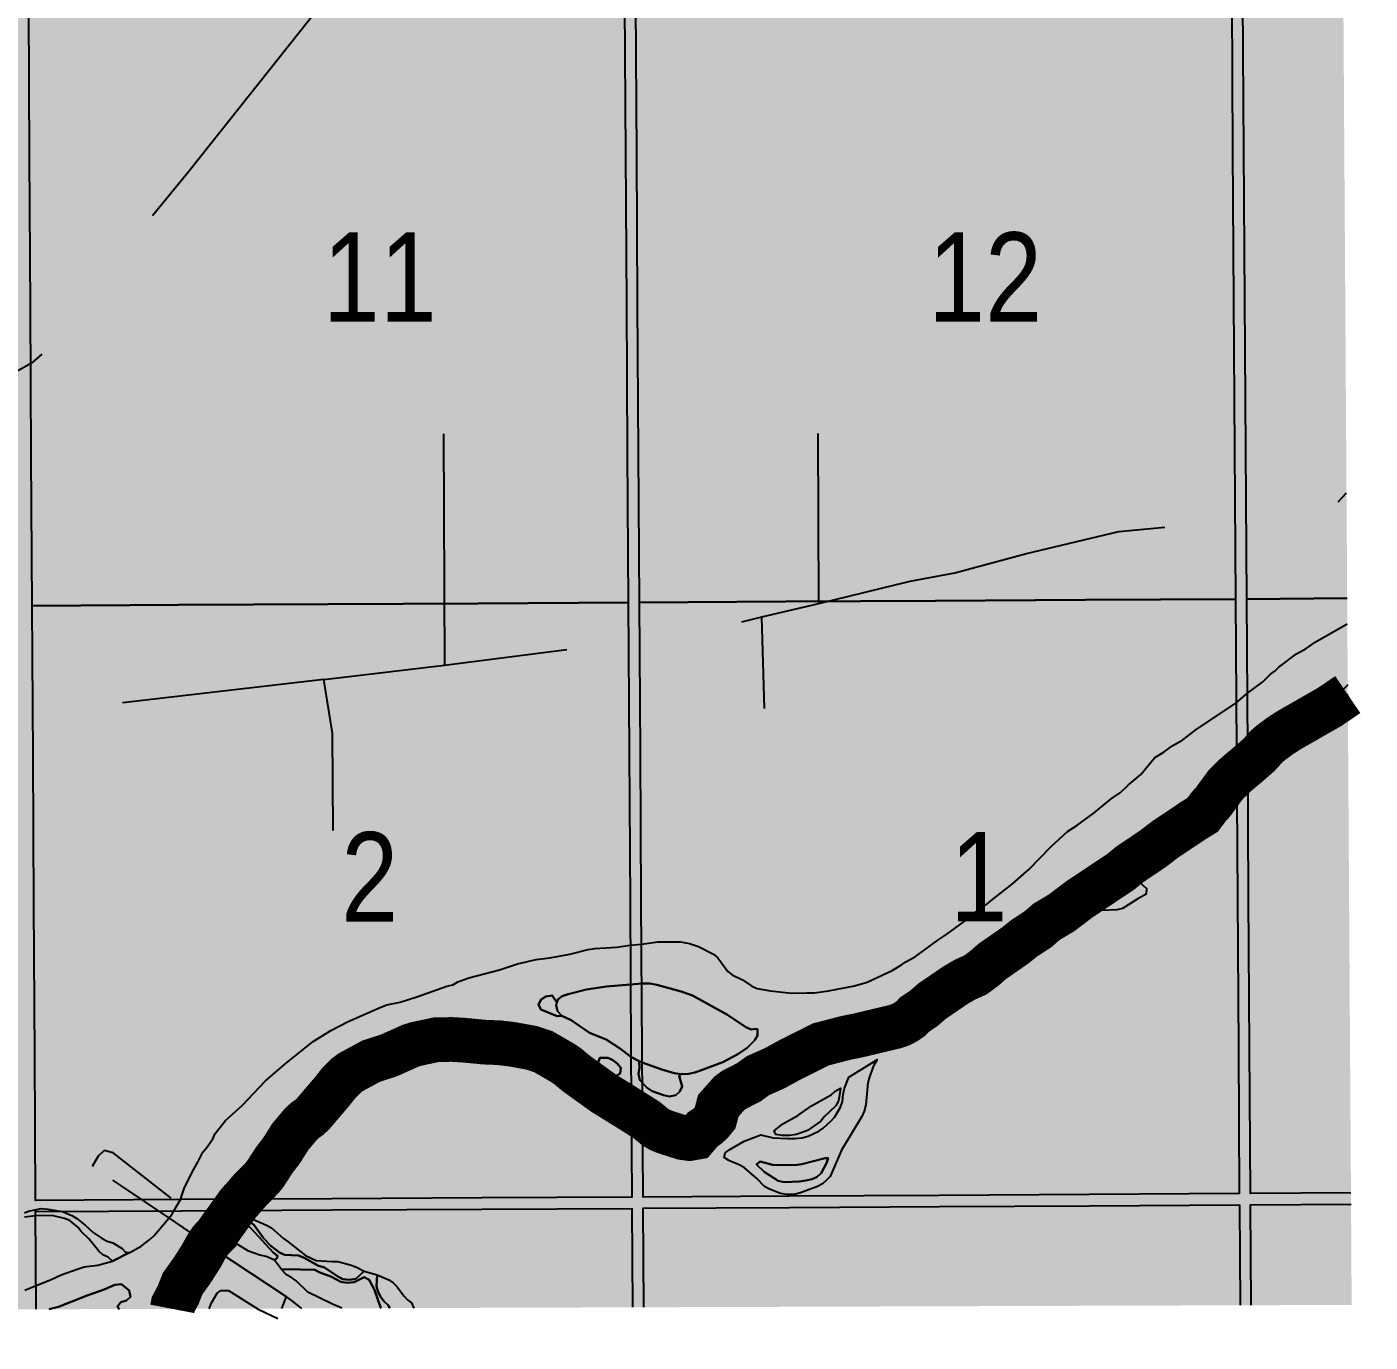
# Model space of a CAD drawing. Extents: x 507565 to 531726, y 6009554 to 6022365.
# Drawn here: x 523805.2 to 523925.5, y 6014808 to 6014925.7 of the extents above; entities that cross this region are included whole.
import ezdxf

# ---------------------------------------------------------------- set-up
doc = ezdxf.new("R2010")
doc.units = 0
doc.header["$LTSCALE"] = 5
doc.linetypes.add('BORDER', pattern=[44.45, 12.7, -6.35, 12.7, -6.35, 0, -6.35])
doc.linetypes.add('DASHED2', pattern=[9.525, 6.35, -3.175])
doc.layers.add('AS-BOUNDARY', color=44, linetype='BORDER', lineweight=60)
for name, color, linetype in [('Quarters', 8, 'Continuous'), ('RoadSeg', 57, 'DASHED2'), ('T-WATER', 160, 'Continuous')]:
    doc.layers.add(name, color=color, linetype=linetype)
doc.layers.add('ROUTE-MAP-BACKGROUND-H', color=7, linetype='Continuous', true_color=0xf0ebff)
doc.styles.add('120', font='ARIALN.TTF', dxfattribs={"height": 13})

msp = doc.modelspace()

# ---------------------------------------------------------------- hatches: boundary and pattern name
at = {"layer": 'ROUTE-MAP-BACKGROUND-H'}
h = msp.add_hatch(color=256, dxfattribs=at)
h.dxf.hatch_style = 1
h.paths.add_polyline_path([(523871.081, 6016124.178), (523873.071, 6015800.356), (523917.515, 6015800.58), (523923.823, 6014811.294), (522926.315, 6014807.962), (522925.895, 6015778.478), (522873.584, 6015778.442), (522873.69, 6016121.495)])

# ---------------------------------------------------------------- linework, layer by layer
at = {"layer": 'AS-BOUNDARY', "const_width": 4, "flags": 128}
for points in [[(523818.256, 6014810.942), (523818.332, 6014811.337), (523818.799, 6014812.216), (523819.18, 6014813.19), (523819.705, 6014813.923), (523820.043, 6014814.396), (523820.058, 6014814.419), (523820.823, 6014815.616), (523820.845, 6014815.65), (523820.988, 6014815.916), (523821.326, 6014816.531), (523821.7, 6014817.088), (523822.298, 6014817.688), (523822.389, 6014817.905), (523823.837, 6014819.915), (523824.192, 6014820.408), (523824.52, 6014820.759), (523824.92, 6014821.22), (523825.09, 6014821.42), (523825.191, 6014821.539), (523826.283, 6014822.647), (523826.586, 6014823.025), (523827.408, 6014824.292), (523828.021, 6014825.082), (523828.822, 6014826.349), (523829.772, 6014827.482), (523830.141, 6014827.826), (523830.543, 6014828.101), (523830.909, 6014828.461), (523832.484, 6014830.305), (523832.489, 6014830.311), (523833.145, 6014831.135), (523833.826, 6014831.826), (523834.224, 6014832.121), (523836.054, 6014833.114), (523837.663, 6014833.635), (523839.577, 6014834.493), (523840.096, 6014834.656), (523841.866, 6014835.031), (523843.253, 6014835.06), (523844.303, 6014835.001), (523846.176, 6014834.821), (523846.562, 6014834.806), (523847.46, 6014834.77), (523847.471, 6014834.77), (523848.661, 6014834.63), (523850.443, 6014834.307), (523851.495, 6014833.952), (523853.217, 6014832.952), (523853.641, 6014832.665), (523854.403, 6014832.026), (523856.822, 6014830.282), (523859.343, 6014828.719), (523860.351, 6014828.08), (523860.697, 6014827.861), (523861.457, 6014827.238), (523861.901, 6014826.969), (523862.392, 6014826.768), (523863.944, 6014826.27), (523864.549, 6014826.188), (523865.118, 6014826.288), (523865.739, 6014827.012), (523866.165, 6014827.3), (523866.526, 6014827.632), (523866.844, 6014828.024), (523867.13, 6014829.124), (523868.124, 6014830.246), (523868.53, 6014830.543), (523869.879, 6014831.237), (523870.679, 6014831.82), (523872.144, 6014832.466), (523873.475, 6014833.194), (523876.327, 6014834.622), (523878.508, 6014835.19), (523879.676, 6014835.424), (523882.974, 6014836.214), (523883.303, 6014836.331), (523883.495, 6014836.4), (523883.958, 6014836.644), (523884.369, 6014836.937), (523884.715, 6014837.296), (523885.53, 6014837.846), (523885.909, 6014838.177), (523886.261, 6014838.485), (523886.802, 6014838.855), (523888.328, 6014839.899), (523888.394, 6014839.937), (523889.2, 6014840.411), (523890.142, 6014840.831), (523890.944, 6014841.426), (523891.661, 6014842.052), (523893.712, 6014843.481), (523894.503, 6014844.113), (523895.734, 6014844.918), (523896.509, 6014845.592), (523897.852, 6014846.394), (523899.476, 6014847.619), (523899.477, 6014847.62), (523903.168, 6014850.082), (523903.953, 6014850.727), (523904.102, 6014850.828), (523906.005, 6014852.111), (523907.19, 6014853.012), (523909.688, 6014854.681), (523910.469, 6014855.156), (523911.065, 6014855.95), (523911.193, 6014856.084), (523911.395, 6014856.296), (523912.558, 6014857.887), (523913.525, 6014858.826), (523914.524, 6014859.659), (523915.504, 6014860.513), (523916.179, 6014861.255), (523916.551, 6014861.588), (523917.33, 6014862.169), (523918.177, 6014862.726), (523921.857, 6014864.836), (523923.475, 6014865.931)], [(523923.475, 6014865.931), (523921.857, 6014864.836), (523918.177, 6014862.726), (523917.33, 6014862.169), (523916.551, 6014861.588), (523916.179, 6014861.255), (523915.504, 6014860.513), (523914.524, 6014859.659), (523913.525, 6014858.826), (523912.558, 6014857.887), (523911.395, 6014856.296), (523911.193, 6014856.084), (523911.065, 6014855.95), (523910.469, 6014855.156), (523909.688, 6014854.681), (523907.19, 6014853.012), (523906.005, 6014852.111), (523904.102, 6014850.828), (523903.953, 6014850.727), (523903.168, 6014850.082), (523899.477, 6014847.62), (523899.476, 6014847.619), (523897.852, 6014846.394), (523896.509, 6014845.592), (523895.734, 6014844.918), (523894.503, 6014844.113), (523893.712, 6014843.481), (523891.661, 6014842.052), (523890.944, 6014841.426), (523890.142, 6014840.831), (523889.2, 6014840.411), (523888.394, 6014839.937), (523888.328, 6014839.899), (523886.802, 6014838.855), (523886.261, 6014838.485), (523885.909, 6014838.177), (523885.53, 6014837.846), (523884.715, 6014837.296), (523884.369, 6014836.937), (523883.958, 6014836.644), (523883.495, 6014836.4), (523883.303, 6014836.331), (523882.974, 6014836.214), (523879.676, 6014835.424), (523878.508, 6014835.19), (523876.327, 6014834.622), (523873.475, 6014833.194), (523872.144, 6014832.466), (523870.679, 6014831.82), (523869.879, 6014831.237), (523868.53, 6014830.543), (523868.124, 6014830.246), (523867.13, 6014829.124), (523866.844, 6014828.024), (523866.526, 6014827.632), (523866.165, 6014827.3), (523865.739, 6014827.012), (523865.118, 6014826.288), (523864.549, 6014826.188), (523863.944, 6014826.27), (523862.392, 6014826.768), (523861.901, 6014826.969), (523861.457, 6014827.238), (523860.697, 6014827.861), (523860.351, 6014828.08), (523859.343, 6014828.719), (523856.822, 6014830.282), (523854.403, 6014832.026), (523853.641, 6014832.665), (523853.217, 6014832.952), (523851.495, 6014833.952), (523850.443, 6014834.307), (523848.661, 6014834.63), (523847.471, 6014834.77), (523847.46, 6014834.77), (523846.562, 6014834.806), (523846.176, 6014834.821), (523844.303, 6014835.001), (523843.253, 6014835.06), (523841.866, 6014835.031), (523840.096, 6014834.656), (523839.577, 6014834.493), (523837.663, 6014833.635), (523836.054, 6014833.114), (523834.224, 6014832.121), (523833.826, 6014831.826), (523833.145, 6014831.135), (523832.489, 6014830.311), (523832.484, 6014830.305), (523830.909, 6014828.461), (523830.543, 6014828.101), (523830.141, 6014827.826), (523829.772, 6014827.482), (523828.822, 6014826.349), (523828.021, 6014825.082), (523827.408, 6014824.292), (523826.586, 6014823.025), (523826.283, 6014822.647), (523825.191, 6014821.539), (523825.09, 6014821.42), (523824.92, 6014821.22), (523824.52, 6014820.759), (523824.192, 6014820.408), (523823.837, 6014819.915), (523822.389, 6014817.905), (523822.298, 6014817.688), (523821.7, 6014817.088), (523821.326, 6014816.531), (523820.988, 6014815.916), (523820.845, 6014815.65), (523820.823, 6014815.616), (523820.058, 6014814.419), (523820.043, 6014814.396), (523819.705, 6014813.923), (523819.18, 6014813.19), (523818.799, 6014812.216), (523818.332, 6014811.337), (523818.256, 6014810.942)]]:
    msp.add_lwpolyline(points, dxfattribs=at)
at = {"layer": 'Quarters'}
for points in [[(523913.34, 6014887.868), (523913.425, 6014874.48), (523900.003, 6014874.404), (523886.582, 6014874.329), (523873.16, 6014874.253), (523860.073, 6014874.179), (523859.993, 6014887.568), (523859.912, 6014900.957), (523859.832, 6014914.346), (523859.751, 6014927.735), (523872.833, 6014927.808), (523886.25, 6014927.883), (523899.667, 6014927.959), (523913.084, 6014928.034), (523913.169, 6014914.645), (523913.254, 6014901.257), (523913.34, 6014887.868)], [(523858.988, 6014887.562), (523859.069, 6014874.173), (523845.647, 6014874.103), (523832.226, 6014874.032), (523818.804, 6014873.957), (523805.718, 6014873.883), (523805.642, 6014887.272), (523805.567, 6014900.661), (523805.491, 6014914.05), (523805.415, 6014927.438), (523818.496, 6014927.511), (523831.913, 6014927.586), (523845.33, 6014927.658), (523858.747, 6014927.729), (523858.827, 6014914.34), (523858.908, 6014900.951), (523858.988, 6014887.562)], [(523859.311, 6014834), (523859.39, 6014820.943), (523845.967, 6014820.873), (523832.537, 6014820.802), (523819.113, 6014820.728), (523806.02, 6014820.656), (523805.946, 6014833.711), (523805.87, 6014847.102), (523805.794, 6014860.493), (523805.718, 6014873.883), (523818.804, 6014873.957), (523832.226, 6014874.032), (523845.647, 6014874.103), (523859.069, 6014874.173), (523859.15, 6014860.782), (523859.23, 6014847.391), (523859.311, 6014834)], [(523913.682, 6014834.31), (523913.765, 6014821.256), (523900.338, 6014821.178), (523886.912, 6014821.101), (523873.486, 6014821.024), (523860.394, 6014820.949), (523860.315, 6014834.005), (523860.235, 6014847.397), (523860.154, 6014860.788), (523860.073, 6014874.179), (523873.16, 6014874.253), (523886.582, 6014874.329), (523900.003, 6014874.404), (523913.425, 6014874.48), (523913.51, 6014861.09), (523913.596, 6014847.7), (523913.682, 6014834.31)]]:
    msp.add_lwpolyline(points, close=True, dxfattribs=at)
for points in [[(523923.42, 6014874.552), (523914.429, 6014874.487), (523914.344, 6014887.876), (523914.259, 6014901.264), (523914.173, 6014914.653), (523914.088, 6014928.041), (523923.078, 6014928.106)], [(523923.759, 6014821.328), (523914.769, 6014821.263), (523914.686, 6014834.318), (523914.6, 6014847.708), (523914.515, 6014861.097), (523914.429, 6014874.487), (523923.42, 6014874.552)], [(523806.075, 6014810.901), (523806.026, 6014819.651), (523819.117, 6014819.724), (523832.543, 6014819.798), (523845.969, 6014819.868), (523859.396, 6014819.939), (523859.449, 6014811.079)], [(523860.453, 6014811.083), (523860.4, 6014819.945), (523873.492, 6014820.02), (523886.918, 6014820.097), (523900.345, 6014820.174), (523913.771, 6014820.251), (523913.829, 6014811.261)], [(523914.833, 6014811.264), (523914.776, 6014820.258), (523923.766, 6014820.323)]]:
    msp.add_lwpolyline(points, dxfattribs=at)
at = {"layer": 'RoadSeg'}
msp.add_line((523831.838, 6014867.289), (523842.627, 6014868.554), dxfattribs=at)
at = {"layer": 'RoadSeg', "flags": 128}
for points in [[(523873.929, 6014948.675), (523870.666, 6014946.177), (523869.7, 6014945.678), (523869.034, 6014945.644), (523866.337, 6014947.11), (523865.338, 6014947.976), (523862.507, 6014951.006), (523861.375, 6014951.539), (523860.576, 6014951.605), (523858.345, 6014950.972), (523847.156, 6014946.277), (523846.656, 6014945.977), (523845.224, 6014944.412), (523835.034, 6014932.025), (523819.75, 6014912.777), (523812.69, 6014904.185), (523806.962, 6014896.759), (523805.664, 6014895.594), (523804.498, 6014894.961), (523798.904, 6014893.53), (523794.275, 6014891.798), (523789.979, 6014890.399), (523786.982, 6014889.7), (523785.75, 6014889.766), (523784.385, 6014890.299), (523783.385, 6014890.899), (523783.229, 6014891.678), (523783.041, 6014895.434), (523782.81, 6014896.81), (523782.853, 6014904.452), (523782.686, 6014904.852), (523782.11, 6014905.299), (523785.409, 6014934.89), (523788.412, 6014961.82), (523788.503, 6014962.579), (523788.611, 6014963.418), (523788.692, 6014964.032), (523788.802, 6014964.703), (523788.949, 6014965.621), (523789.135, 6014966.601), (523789.34, 6014967.564), (523789.56, 6014968.538), (523789.808, 6014969.535), (523790.089, 6014970.507), (523790.39, 6014971.59), (523790.693, 6014972.588), (523791.065, 6014973.685), (523791.477, 6014974.847), (523791.735, 6014975.542), (523791.97, 6014976.155), (523792.555, 6014977.632), (523793.009, 6014978.737), (523793.357, 6014979.461), (523793.811, 6014980.419), (523794.214, 6014981.229), (523794.64, 6014982.029), (523795.064, 6014982.84), (523795.508, 6014983.601), (523795.938, 6014984.315), (523796.297, 6014984.902), (523796.612, 6014985.402), (523796.907, 6014985.869), (523799.283, 6014989.591), (523805.352, 6014998.836), (523810.983, 6015007.472), (523816.45, 6015015.763), (523816.987, 6015016.617), (523817.278, 6015017.118), (523817.537, 6015017.574), (523817.857, 6015018.145), (523818.148, 6015018.674), (523818.412, 6015019.188), (523818.687, 6015019.712), (523818.966, 6015020.284), (523819.226, 6015020.835), (523819.463, 6015021.364), (523819.721, 6015021.931), (523819.961, 6015022.531), (523820.19, 6015023.09), (523820.417, 6015023.668), (523820.65, 6015024.317), (523820.836, 6015024.904), (523821.017, 6015025.517), (523821.191, 6015026.141), (523821.359, 6015026.76), (523821.5, 6015027.293), (523821.644, 6015027.854), (523821.782, 6015028.42), (523821.904, 6015028.945), (523822.027, 6015029.502), (523822.142, 6015030.071), (523822.234, 6015030.582), (523822.335, 6015031.182), (523822.429, 6015031.836), (523822.512, 6015032.492), (523822.583, 6015033.134), (523822.643, 6015033.762), (523822.695, 6015034.414), (523822.733, 6015035.05), (523822.762, 6015035.665), (523822.784, 6015036.304), (523822.793, 6015036.938), (523822.789, 6015037.583), (523822.776, 6015038.222), (523822.753, 6015038.855), (523822.717, 6015039.5), (523822.668, 6015040.15), (523822.608, 6015040.787), (523822.54, 6015041.438), (523822.454, 6015042.104), (523822.353, 6015042.758), (523822.245, 6015043.4), (523822.121, 6015044.054), (523821.992, 6015044.71), (523821.867, 6015045.309), (523821.721, 6015045.966), (523821.547, 6015046.661), (523821.374, 6015047.308), (523821.203, 6015047.927), (523821.016, 6015048.574), (523820.813, 6015049.257), (523819.756, 6015052.959), (523818.909, 6015055.91), (523818.336, 6015057.93), (523817.768, 6015059.801), (523812.521, 6015077.826), (523811.761, 6015080.486), (523788.447, 6015078.579), (523787.715, 6015078.379), (523787.382, 6015077.98), (523787.282, 6015075.649)], [(523832.67, 6014853.769), (523832.603, 6014862.493), (523831.838, 6014867.289), (523808.028, 6014864.525), (523796.686, 6014862.998), (523795.855, 6014862.531), (523795.054, 6014862.019), (523794.258, 6014860.645), (523793.883, 6014858.512), (523793.589, 6014857.901), (523793.086, 6014857.29), (523790.396, 6014856.166), (523788.027, 6014862.163), (523785.074, 6014869.779), (523784.654, 6014870.816), (523784.373, 6014871.545), (523784.167, 6014872.096), (523783.928, 6014872.769), (523783.651, 6014873.612), (523783.476, 6014874.171), (523783.246, 6014874.958), (523783.026, 6014875.742), (523782.744, 6014876.779), (523782.523, 6014877.64), (523782.42, 6014878.079), (523782.32, 6014878.554), (523782.179, 6014879.24), (523782.057, 6014879.864), (523781.939, 6014880.489), (523781.865, 6014880.894), (523781.825, 6014881.114), (523781.714, 6014881.716), (523781.599, 6014882.393), (523781.504, 6014883.011), (523781.411, 6014883.639), (523781.327, 6014884.228), (523781.238, 6014884.881), (523781.164, 6014885.497), (523781.097, 6014886.101), (523781.033, 6014886.729), (523780.985, 6014887.332), (523780.947, 6014887.923), (523780.916, 6014888.541), (523780.887, 6014889.154), (523780.862, 6014889.786), (523780.853, 6014890.42), (523780.851, 6014891.048), (523780.856, 6014891.68), (523780.869, 6014892.328), (523780.892, 6014892.92), (523780.927, 6014893.585), (523780.965, 6014894.194), (523781.009, 6014894.789), (523781.056, 6014895.395), (523781.107, 6014896.047), (523781.165, 6014896.692), (523781.229, 6014897.364), (523782.11, 6014905.299)], [(523842.527, 6014889.267), (523842.627, 6014868.554), (523862.607, 6014871.118), (523866.004, 6014871.684), (523871.032, 6014872.883)], [(523871.265, 6014864.691), (523871.032, 6014872.883), (523876.127, 6014874.082), (523876.06, 6014889.3)], [(523876.127, 6014874.082), (523884.319, 6014876.08), (523888.315, 6014876.846), (523894.708, 6014878.577), (523902.967, 6014880.542), (523916.087, 6014881.741), (523921.182, 6014882.307), (523921.782, 6014882.54), (523922.614, 6014883.173), (523923.36, 6014883.994)], [(523776.456, 6014850.811), (523777.129, 6014849.823), (523777.445, 6014849.623), (523777.81, 6014849.592), (523778.51, 6014849.679), (523778.973, 6014849.649), (523779.735, 6014849.233), (523782.216, 6014847.743), (523789.646, 6014842.78), (523791.078, 6014841.448), (523794.608, 6014837.318), (523795.673, 6014836.486), (523796.406, 6014836.053), (523797.259, 6014835.75), (523798.157, 6014835.753), (523798.762, 6014835.993), (523799.694, 6014834.432), (523800.213, 6014833.648), (523800.893, 6014832.686), (523801.558, 6014831.857), (523802.165, 6014831.161), (523802.774, 6014830.492), (523803.775, 6014829.464), (523804.574, 6014828.709), (523804.996, 6014828.334), (523805.365, 6014828.007), (523805.781, 6014827.646), (523806.176, 6014827.296), (523806.594, 6014826.947), (523807.041, 6014826.6), (523807.385, 6014826.33), (523807.779, 6014826.028), (523808.137, 6014825.753), (523808.541, 6014825.441), (523808.94, 6014825.153), (523809.4, 6014824.833), (523809.793, 6014824.562), (523810.263, 6014824.232), (523810.797, 6014823.867), (523811.076, 6014823.684), (523813.723, 6014821.921), (523817.986, 6014819.046), (523821.554, 6014816.609), (523822.047, 6014816.273), (523828.441, 6014812.044), (523828.042, 6014810.974)], [(523818.165, 6014820.845), (523812.968, 6014824.904), (523812.173, 6014825.112), (523811.613, 6014824.611), (523811.076, 6014823.684)], [(523821.552, 6014810.953), (523821.781, 6014811.478), (523822.28, 6014812.343), (523822.613, 6014812.576), (523823.279, 6014812.576), (523825.943, 6014810.911), (523827.708, 6014810.079)], [(523829.866, 6014810.981), (523828.874, 6014811.744), (523828.441, 6014812.044)]]:
    msp.add_lwpolyline(points, dxfattribs=at)
at = {"layer": 'T-WATER'}
for points in [[(523805.063, 6014812.629), (523806.065, 6014813.032), (523807.36, 6014813.546), (523808.302, 6014813.998), (523809.844, 6014814.531), (523810.365, 6014814.69), (523811.596, 6014814.853), (523812.901, 6014815.216), (523814.441, 6014815.975), (523814.45, 6014815.975), (523815.459, 6014816.561), (523816.257, 6014817.152), (523816.64, 6014817.495), (523817.807, 6014818.87), (523818.212, 6014819.402), (523818.401, 6014819.72), (523818.999, 6014820.728), (523819.325, 6014821.712), (523820.077, 6014823.248), (523820.584, 6014824.136), (523821, 6014824.977), (523821.332, 6014825.361), (523821.894, 6014826.177), (523822.099, 6014826.64), (523823.015, 6014827.812), (523824.513, 6014829.162), (523826.589, 6014831.358), (523828.484, 6014832.965), (523830.866, 6014834.875), (523832.453, 6014835.869), (523834.011, 6014836.674), (523836.921, 6014837.964), (523837.458, 6014838.164), (523838.644, 6014838.388), (523840.246, 6014838.891), (523842.821, 6014839.818), (523843.366, 6014839.95), (523843.81, 6014840.212), (523844.811, 6014840.591), (523847.556, 6014841.305), (523849.162, 6014841.815), (523850.829, 6014842.216), (523852.051, 6014842.366), (523853.839, 6014842.681), (523855.483, 6014843.106), (523856.094, 6014843.204), (523858.053, 6014843.334), (523859.254, 6014843.492), (523860.259, 6014843.583), (523861.717, 6014843.788), (523862.392, 6014843.804), (523863.762, 6014843.801), (523864.542, 6014843.665), (523865.359, 6014843.39), (523866.713, 6014842.683), (523867.095, 6014842.356), (523867.973, 6014841.158), (523868.381, 6014840.852), (523869.286, 6014840.386), (523870.129, 6014839.828), (523870.598, 6014839.627), (523871.801, 6014839.415), (523873.68, 6014839.217), (523875.038, 6014839.224), (523875.744, 6014839.245), (523876.982, 6014839.407), (523879.324, 6014839.856), (523880.444, 6014840.177), (523882.697, 6014841.237), (523883.539, 6014841.728), (523883.906, 6014842.016), (523884.795, 6014842.476), (523886.771, 6014843.959), (523887.6, 6014844.482), (523889.586, 6014845.939), (523890.317, 6014846.616), (523891.152, 6014847.159), (523891.668, 6014847.575), (523893.473, 6014848.988), (523894.913, 6014850.267), (523896.933, 6014852.328), (523898.375, 6014853.69), (523899.215, 6014854.225), (523900.786, 6014855.355), (523902.295, 6014856.587), (523903.12, 6014857.16), (523903.826, 6014857.836), (523904.938, 6014858.776), (523906.171, 6014860.273), (523907.029, 6014860.803), (523907.821, 6014861.383), (523908.699, 6014861.873), (523909.872, 6014862.783), (523913.484, 6014865.2), (523914.484, 6014866.053), (523915.882, 6014867.062), (523916.568, 6014867.768), (523916.965, 6014868.051), (523917.307, 6014868.403), (523918.871, 6014869.581), (523919.748, 6014870.074), (523920.567, 6014870.629), (523923.434, 6014872.267)], [(523923.469, 6014866.803), (523922.549, 6014865.854), (523922.252, 6014865.483), (523921.857, 6014864.836), (523918.177, 6014862.726), (523917.33, 6014862.169), (523916.994, 6014861.919), (523916.55, 6014861.588), (523916.179, 6014861.255), (523915.504, 6014860.513), (523914.525, 6014859.66), (523913.525, 6014858.826), (523912.558, 6014857.887), (523911.395, 6014856.296), (523911.065, 6014855.95), (523910.469, 6014855.156), (523909.688, 6014854.681), (523907.19, 6014853.012), (523906.005, 6014852.111), (523903.953, 6014850.727), (523903.168, 6014850.082), (523899.477, 6014847.62), (523897.852, 6014846.394), (523896.509, 6014845.592), (523895.734, 6014844.917), (523894.503, 6014844.113), (523893.712, 6014843.481), (523891.661, 6014842.052), (523890.944, 6014841.426), (523890.142, 6014840.83), (523889.2, 6014840.411), (523888.328, 6014839.899), (523886.804, 6014838.857), (523886.261, 6014838.485), (523885.53, 6014837.846), (523884.715, 6014837.296), (523884.369, 6014836.937), (523883.958, 6014836.644), (523883.494, 6014836.4), (523882.974, 6014836.214), (523879.676, 6014835.424), (523878.508, 6014835.19), (523876.326, 6014834.622), (523873.475, 6014833.194), (523872.144, 6014832.466), (523870.679, 6014831.82), (523869.879, 6014831.237), (523868.53, 6014830.543), (523868.124, 6014830.246), (523867.13, 6014829.124), (523866.844, 6014828.024), (523866.526, 6014827.632), (523866.165, 6014827.3), (523865.739, 6014827.012), (523865.118, 6014826.288), (523864.549, 6014826.188), (523863.944, 6014826.27), (523862.391, 6014826.768), (523861.9, 6014826.969), (523861.456, 6014827.237), (523860.696, 6014827.86), (523860.352, 6014828.079), (523859.343, 6014828.719), (523856.821, 6014830.278), (523854.402, 6014832.026), (523853.64, 6014832.665), (523853.216, 6014832.952), (523851.494, 6014833.953), (523850.442, 6014834.307), (523848.66, 6014834.63), (523847.47, 6014834.77), (523846.174, 6014834.822), (523844.301, 6014835.001), (523843.251, 6014835.061), (523841.864, 6014835.032), (523840.093, 6014834.657), (523839.574, 6014834.494), (523837.661, 6014833.631), (523836.051, 6014833.112), (523834.222, 6014832.121), (523833.822, 6014831.826), (523833.141, 6014831.136), (523832.486, 6014830.311), (523830.906, 6014828.461), (523830.54, 6014828.101), (523830.138, 6014827.826), (523829.769, 6014827.482), (523828.819, 6014826.349), (523828.018, 6014825.082), (523827.405, 6014824.292), (523826.582, 6014823.025), (523826.279, 6014822.647), (523825.188, 6014821.539), (523825.238, 6014821.914), (523825.426, 6014822.415), (523825.458, 6014823.009), (523825.675, 6014823.472), (523826.512, 6014824.708), (523827.436, 6014825.844), (523827.687, 6014826.267), (523827.882, 6014826.767), (523827.871, 6014827.15), (523827.429, 6014826.919), (523827.053, 6014826.601), (523825.868, 6014825.099), (523825.464, 6014824.152), (523824.643, 6014822.935), (523824.274, 6014821.941), (523823.709, 6014821.133), (523823.344, 6014820.147), (523823.364, 6014819.589), (523823.598, 6014819.395), (523823.531, 6014819.281), (523822.876, 6014818.495), (523822.418, 6014818.491), (523822.273, 6014817.966), (523822.384, 6014817.906), (523822.293, 6014817.689), (523821.697, 6014817.088), (523821.322, 6014816.529), (523820.839, 6014815.651), (523820.04, 6014814.396), (523819.177, 6014813.19), (523818.795, 6014812.216), (523818.327, 6014811.337), (523818.251, 6014810.942)], [(523923.475, 6014865.931), (523921.857, 6014864.836), (523922.252, 6014865.483), (523922.549, 6014865.854), (523923.469, 6014866.803)], [(523805.023, 6014819.526), (523805.391, 6014819.696), (523806.514, 6014819.917), (523807.161, 6014819.877), (523808.407, 6014819.665), (523809.273, 6014819.307), (523809.716, 6014819.04), (523810.475, 6014818.441), (523811.189, 6014817.792), (523811.978, 6014817.242), (523812.424, 6014817.016), (523812.95, 6014816.863), (523813.759, 6014816.332), (523814.032, 6014816.061), (523814.089, 6014816.004), (523814.441, 6014815.975), (523812.901, 6014815.216), (523812.589, 6014815.502), (523812.513, 6014815.571), (523812.037, 6014815.772), (523811.688, 6014816.096), (523810.796, 6014817.211), (523810.11, 6014817.87), (523809.819, 6014818.26), (523809.093, 6014818.86), (523808.607, 6014819.039), (523807.494, 6014819.289), (523806.03, 6014819.275), (523805.026, 6014819.14)], [(523836.951, 6014811.004), (523836.887, 6014811.1), (523836.357, 6014812.646), (523835.867, 6014813.552), (523835.427, 6014813.767), (523834.529, 6014813.319), (523833.911, 6014813.257), (523833.343, 6014813.363), (523832.46, 6014813.848), (523831.474, 6014814.211), (523831.024, 6014814.434), (523828.455, 6014814.498), (523828.026, 6014814.46), (523827.402, 6014815.289), (523827.646, 6014815.502), (523827.675, 6014815.683), (523827.299, 6014815.98), (523825.345, 6014818.106), (523824.977, 6014818.421), (523824.379, 6014818.507), (523822.876, 6014818.495), (523823.531, 6014819.281), (523823.598, 6014819.395), (523823.738, 6014819.278), (523824.197, 6014819.043), (523825.231, 6014818.746), (523825.595, 6014818.425), (523826.433, 6014817.271), (523827.079, 6014816.58), (523827.843, 6014815.992), (523828.304, 6014815.771), (523829.566, 6014815.712), (523830.051, 6014815.521), (523831.36, 6014814.798), (523831.894, 6014814.654), (523833.075, 6014813.851), (523833.513, 6014813.612), (523834.107, 6014813.542), (523834.688, 6014813.624), (523835.445, 6014814.305), (523836.594, 6014813.976), (523836.544, 6014812.969), (523836.694, 6014812.44), (523836.927, 6014811.984), (523837.221, 6014811.594), (523837.587, 6014811.281), (523837.744, 6014811.007)], [(523833.435, 6014810.992), (523832.592, 6014811.364), (523830.38, 6014812.44), (523829.334, 6014813.453), (523828.94, 6014813.748), (523828.476, 6014813.979), (523828.026, 6014814.46), (523828.455, 6014814.498), (523831.024, 6014814.434), (523831.474, 6014814.211), (523832.46, 6014813.848), (523833.343, 6014813.363), (523833.911, 6014813.257), (523834.529, 6014813.319), (523835.427, 6014813.767), (523835.867, 6014813.552), (523836.357, 6014812.646), (523836.887, 6014811.1), (523836.951, 6014811.004)], [(523837.744, 6014811.007), (523837.587, 6014811.281), (523837.221, 6014811.594), (523836.927, 6014811.984), (523836.694, 6014812.44), (523836.544, 6014812.969), (523836.594, 6014813.976), (523837.636, 6014813.549), (523838.032, 6014813.267), (523838.398, 6014812.918), (523838.992, 6014812.102), (523839.302, 6014811.751), (523839.664, 6014811.475), (523839.888, 6014811.014)], [(523813.506, 6014810.926), (523813.36, 6014811.14), (523813.647, 6014811.532), (523814.154, 6014811.7), (523814.517, 6014812.026), (523814.392, 6014812.581), (523813.7, 6014813.152), (523813.119, 6014813.082), (523812.172, 6014812.664), (523810.628, 6014812.145), (523808.086, 6014811.116), (523807.241, 6014810.905)], [(523807.241, 6014810.905), (523808.086, 6014811.116), (523810.628, 6014812.145), (523812.172, 6014812.664), (523813.119, 6014813.082), (523813.7, 6014813.152), (523814.392, 6014812.581), (523814.517, 6014812.026), (523814.154, 6014811.7), (523813.647, 6014811.532), (523813.36, 6014811.14), (523813.506, 6014810.926)]]:
    msp.add_lwpolyline(points, dxfattribs=at)
for points in [[(523901.446, 6014846.617), (523900.959, 6014846.731), (523900.542, 6014846.97), (523901.365, 6014847.631), (523903.574, 6014849.263), (523904.01, 6014849.492), (523904.462, 6014849.596), (523904.756, 6014849.231), (523905.463, 6014848.568), (523905.432, 6014848.058), (523904.673, 6014847.649), (523903.312, 6014846.774), (523902.816, 6014846.667), (523901.446, 6014846.617)], [(523851.258, 6014837.74), (523852.718, 6014837.151), (523853.13, 6014837.188), (523853.955, 6014836.789), (523855.617, 6014835.66), (523857.09, 6014835.06), (523858.391, 6014834.22), (523859.314, 6014833.512), (523860.041, 6014833.108), (523860.075, 6014832.559), (523859.987, 6014831.975), (523860.111, 6014831.424), (523860.777, 6014830.716), (523861.197, 6014830.433), (523862.221, 6014830.078), (523862.758, 6014829.957), (523863.317, 6014830.071), (523863.683, 6014830.387), (523863.901, 6014830.846), (523863.631, 6014831.794), (523863.806, 6014831.965), (523864.459, 6014831.985), (523865.028, 6014832.09), (523865.551, 6014832.266), (523867.531, 6014833.02), (523868.878, 6014833.753), (523869.716, 6014834.308), (523870.393, 6014834.992), (523870.632, 6014835.422), (523870.63, 6014835.984), (523870.454, 6014836.024), (523870.079, 6014835.95), (523869.607, 6014836.149), (523867.954, 6014837.252), (523864.808, 6014838.985), (523863.803, 6014839.352), (523861.632, 6014839.948), (523861.021, 6014840.064), (523860.28, 6014840.08), (523859.276, 6014839.991), (523857.124, 6014839.814), (523855.346, 6014839.539), (523853.68, 6014839.106), (523853.169, 6014838.925), (523852.775, 6014838.634), (523852.687, 6014838.365), (523852.27, 6014839.004), (523851.693, 6014838.906), (523851.264, 6014838.648), (523851.045, 6014838.196), (523851.258, 6014837.74)], [(523852.687, 6014838.365), (523852.609, 6014838.128), (523852.744, 6014837.591), (523853.13, 6014837.188), (523852.718, 6014837.151), (523851.258, 6014837.74), (523851.045, 6014838.196), (523851.264, 6014838.648), (523851.693, 6014838.906), (523852.27, 6014839.004), (523852.687, 6014838.365)], [(523852.687, 6014838.365), (523852.775, 6014838.634), (523853.169, 6014838.925), (523853.68, 6014839.106), (523855.346, 6014839.539), (523857.124, 6014839.814), (523859.276, 6014839.991), (523860.28, 6014840.08), (523861.021, 6014840.064), (523861.632, 6014839.948), (523863.803, 6014839.352), (523864.808, 6014838.985), (523867.954, 6014837.252), (523869.607, 6014836.149), (523870.079, 6014835.95), (523870.454, 6014836.024), (523870.63, 6014835.984), (523870.632, 6014835.422), (523870.393, 6014834.992), (523869.716, 6014834.308), (523868.878, 6014833.753), (523867.531, 6014833.02), (523865.551, 6014832.266), (523865.028, 6014832.09), (523864.459, 6014831.985), (523863.806, 6014831.965), (523863.175, 6014832.034), (523862.077, 6014832.363), (523860.322, 6014833), (523860.041, 6014833.108), (523859.314, 6014833.512), (523858.391, 6014834.22), (523857.09, 6014835.06), (523855.617, 6014835.66), (523853.955, 6014836.789), (523853.13, 6014837.188), (523852.744, 6014837.591), (523852.609, 6014838.128), (523852.687, 6014838.365)], [(523857.923, 6014831.763), (523857.388, 6014831.898), (523856.527, 6014832.398), (523856.356, 6014832.907), (523856.53, 6014833.404), (523856.966, 6014833.408), (523857.232, 6014833.41), (523857.498, 6014833.294), (523857.683, 6014833.213), (523858.073, 6014832.894), (523858.406, 6014832.512), (523858.361, 6014832.002), (523857.923, 6014831.763)], [(523856.527, 6014832.398), (523857.388, 6014831.898), (523857.923, 6014831.763), (523858.361, 6014832.002), (523858.406, 6014832.512), (523858.073, 6014832.894), (523857.683, 6014833.213), (523857.498, 6014833.294), (523857.232, 6014833.41), (523856.966, 6014833.408), (523856.53, 6014833.404), (523856.356, 6014832.907), (523856.527, 6014832.398)], [(523860.041, 6014833.108), (523860.322, 6014833), (523862.077, 6014832.363), (523863.175, 6014832.034), (523863.806, 6014831.965), (523863.631, 6014831.794), (523863.901, 6014830.846), (523863.683, 6014830.387), (523863.317, 6014830.071), (523862.758, 6014829.957), (523862.221, 6014830.078), (523861.197, 6014830.433), (523860.777, 6014830.716), (523860.111, 6014831.424), (523859.987, 6014831.975), (523860.075, 6014832.559), (523860.041, 6014833.108)], [(523873.303, 6014821.175), (523872.684, 6014821.255), (523871.716, 6014821.657), (523871.264, 6014821.904), (523870.59, 6014822.625), (523869.466, 6014823.557), (523869.058, 6014823.818), (523868.083, 6014824.226), (523867.666, 6014824.479), (523867.733, 6014824.917), (523868.149, 6014825.21), (523869.461, 6014825.952), (523870.951, 6014826.528), (523872.049, 6014826.265), (523873.325, 6014826.179), (523873.995, 6014826.188), (523874.6, 6014826.258), (523875.163, 6014826.401), (523876.123, 6014826.838), (523876.522, 6014827.108), (523877.239, 6014827.765), (523877.552, 6014828.147), (523878.078, 6014828.988), (523878.243, 6014829.515), (523878.303, 6014830.153), (523878.437, 6014830.713), (523878.822, 6014831.672), (523881.08, 6014833.099), (523881.347, 6014833.268), (523881.198, 6014833.001), (523881.035, 6014832.708), (523880.655, 6014831.718), (523880.509, 6014831.163), (523880.342, 6014829.218), (523880.186, 6014828.648), (523879.977, 6014828.164), (523878.16, 6014825.146), (523877.147, 6014822.794), (523876.819, 6014822.448), (523876.443, 6014822.127), (523876.001, 6014821.895), (523874.479, 6014821.331), (523873.928, 6014821.187), (523873.303, 6014821.175)], [(523873.513, 6014826.465), (523872.853, 6014826.471), (523872.273, 6014826.555), (523872.124, 6014826.884), (523872.912, 6014827.505), (523874.261, 6014828.249), (523875.465, 6014829.105), (523877.237, 6014830.112), (523877.599, 6014830.418), (523877.811, 6014830.54), (523878.077, 6014830.693), (523878.029, 6014830.427), (523877.875, 6014829.569), (523877.66, 6014829.107), (523876.595, 6014828.139), (523876.306, 6014827.755), (523875.114, 6014826.905), (523874.116, 6014826.537), (523873.513, 6014826.465)], [(523823.598, 6014819.395), (523823.364, 6014819.589), (523823.344, 6014820.147), (523823.709, 6014821.133), (523824.274, 6014821.941), (523824.643, 6014822.935), (523825.464, 6014824.152), (523825.868, 6014825.099), (523827.053, 6014826.601), (523827.429, 6014826.919), (523827.871, 6014827.15), (523827.882, 6014826.767), (523827.687, 6014826.267), (523827.436, 6014825.844), (523826.512, 6014824.708), (523825.675, 6014823.472), (523825.458, 6014823.009), (523825.426, 6014822.415), (523825.238, 6014821.914), (523825.188, 6014821.539), (523824.917, 6014821.22), (523824.517, 6014820.759), (523824.188, 6014820.408), (523823.598, 6014819.395)], [(523873.04, 6014822.287), (523872.475, 6014822.414), (523871.242, 6014823.217), (523870.55, 6014823.871), (523870.876, 6014824.129), (523871.983, 6014823.834), (523873.995, 6014823.805), (523874.612, 6014823.883), (523876.688, 6014824.439), (523876.954, 6014824.436), (523876.872, 6014824.17), (523876.811, 6014823.973), (523876.586, 6014823.532), (523876.325, 6014823.103), (523875.982, 6014822.774), (523875.529, 6014822.546), (523874.974, 6014822.428), (523874.377, 6014822.338), (523873.04, 6014822.287)], [(523873.04, 6014822.287), (523874.377, 6014822.338), (523874.974, 6014822.428), (523875.529, 6014822.546), (523875.982, 6014822.774), (523876.325, 6014823.103), (523876.586, 6014823.532), (523876.811, 6014823.973), (523876.872, 6014824.17), (523876.954, 6014824.436), (523876.688, 6014824.439), (523874.612, 6014823.883), (523873.995, 6014823.805), (523871.983, 6014823.834), (523870.876, 6014824.129), (523870.55, 6014823.871), (523871.242, 6014823.217), (523872.475, 6014822.414), (523873.04, 6014822.287)], [(523823.598, 6014819.395), (523824.188, 6014820.408), (523824.384, 6014820.165), (523824.47, 6014819.753), (523824.499, 6014819.623), (523824.854, 6014819.308), (523825.742, 6014818.842), (523826.701, 6014818.445), (523827.134, 6014818.188), (523828.212, 6014817.228), (523828.638, 6014816.953), (523830.192, 6014815.73), (523831.135, 6014815.277), (523832.57, 6014815.188), (523833.063, 6014815.174), (523834.174, 6014814.894), (523834.689, 6014814.696), (523835.445, 6014814.305), (523834.688, 6014813.624), (523834.107, 6014813.542), (523833.513, 6014813.612), (523833.075, 6014813.851), (523831.894, 6014814.654), (523831.36, 6014814.798), (523830.051, 6014815.521), (523829.566, 6014815.712), (523828.304, 6014815.771), (523827.843, 6014815.992), (523827.079, 6014816.58), (523826.433, 6014817.271), (523825.595, 6014818.425), (523825.231, 6014818.746), (523824.197, 6014819.043), (523823.738, 6014819.278), (523823.598, 6014819.395)], [(523822.384, 6014817.906), (523822.273, 6014817.966), (523822.418, 6014818.491), (523822.876, 6014818.495), (523822.384, 6014817.906)], [(523822.384, 6014817.906), (523822.876, 6014818.495), (523824.379, 6014818.507), (523824.977, 6014818.421), (523825.345, 6014818.106), (523827.299, 6014815.98), (523827.675, 6014815.683), (523827.646, 6014815.502), (523827.402, 6014815.289), (523826.656, 6014815.63), (523826.087, 6014815.744), (523825.067, 6014816.114), (523824.208, 6014816.632), (523822.666, 6014817.815), (523822.588, 6014817.84), (523822.384, 6014817.906)]]:
    msp.add_lwpolyline(points, close=True, dxfattribs=at)

# ---------------------------------------------------------------- texts
at = {"layer": 'RoadSeg', "style": '120'}
for s, height, p in [('11', 8.0042, (523831.73, 6014899.321)), ('12', 8.0042, (523885.91, 6014899.305)), ('2', 8.004, (523833.385, 6014845.612)), ('1', 8.004, (523887.89, 6014845.628))]:
    msp.add_text(s, height=height, dxfattribs=at).set_placement(p)

doc.saveas('drawing.dxf')
